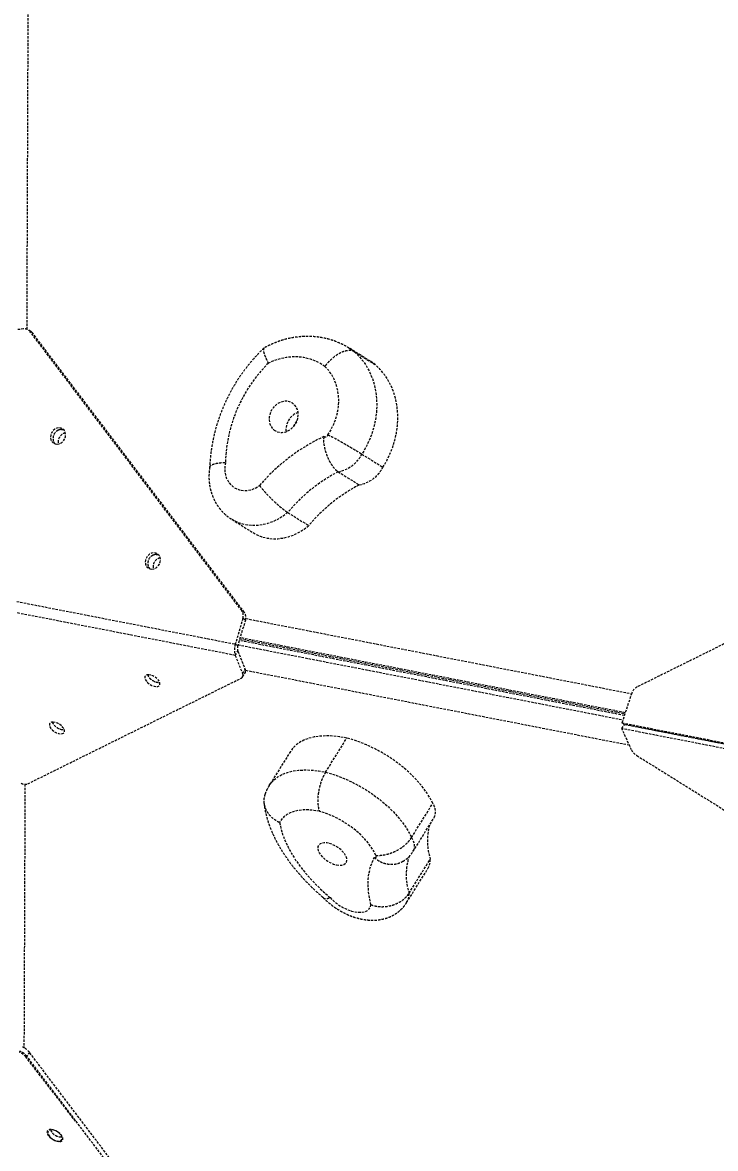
# Model space of a CAD drawing. Header units: millimetres. Extents: x -4077 to 3684, y -3420 to 2611.
# Drawn here: x -508 to -141, y -70 to 527 of the extents above; entities that cross this region are included whole.
import ezdxf

# ---------------------------------------------------------------- set-up
doc = ezdxf.new("R2010")
doc.units = ezdxf.units.MM
doc.linetypes.add('HIDDEN', pattern=[1.905, 1.27, -0.635])
for name, color, linetype in [('DIKOM_ОБЪЕКТ', 7, 'Continuous'), ('DIKOM_РАЗМЕР_ЗОНА', 7, 'Continuous'), ('DIKOM_РАЗМЕР_ОБЪЕКТА', 7, 'Continuous')]:
    doc.layers.add(name, color=color, linetype=linetype)
doc.styles.add('style1', font='arialbd.ttf', dxfattribs={"width": 0.8})
doc.dimstyles.new('1-50', dxfattribs={"dimtxt": 300, "dimasz": 200, "dimexe": 100, "dimexo": 0, "dimgap": 100, "dimtad": 1, "dimtxsty": 'style1', "dimcen": 200, "dimclrd": 7, "dimclre": 7, "dimclrt": 7, "dimadec": 1, "dimazin": 2, "dimtfac": 1, "dimtmove": 0, "dimatfit": 2, "dimfxl": 0, "dimlwd": 25, "dimlwe": 18, "dimarcsym": 0})

# ---------------------------------------------------------------- blocks, each defined once
blk = doc.blocks.new('*D0')
at = {"layer": 'Defpoints', "color": 0, "transparency": 16777216}
for p in [(223.24, 1107.53), (-2045.08, -653.43), (871.98, -653.43)]:
    blk.add_point(p, dxfattribs=at)
at = {"layer": 'DIKOM_РАЗМЕР_ОБЪЕКТА', "color": 7, "lineweight": 18, "transparency": 16777216}
for p, q in [((223.24, 1107.53), (-2145.08, 1107.53)), ((871.98, -653.43), (-2145.08, -653.43))]:
    blk.add_line(p, q, dxfattribs=at)
at = {"layer": 'DIKOM_РАЗМЕР_ОБЪЕКТА', "color": 7, "lineweight": 25, "transparency": 16777216}
blk.add_line((-2045.08, 907.53), (-2045.08, -453.43), dxfattribs=at)
at = {"layer": 'DIKOM_РАЗМЕР_ОБЪЕКТА', "color": 7, "transparency": 16777216}
for points in [[(-2078.42, 907.53), (-2011.75, 907.53), (-2045.08, 1107.53)], [(-2078.42, -453.43), (-2011.75, -453.43), (-2045.08, -653.43)]]:
    blk.add_solid(points, dxfattribs=at)
at = {"layer": 'DIKOM_РАЗМЕР_ОБЪЕКТА', "color": 7, "transparency": 16777216, "insert": (-2298.26, 227.05), "char_height": 300, "attachment_point": 5, "rotation": 90, "style": 'style1'}
blk.add_mtext('{\\fArial|b0|i0|c204|p34;1780}', dxfattribs=at)
blk = doc.blocks.new('*D1')
at = {"layer": 'Defpoints', "color": 0, "transparency": 16777216}
for p in [(1340.73, 88.5), (-1708.32, 11.5), (1340.73, -1149.05)]:
    blk.add_point(p, dxfattribs=at)
at = {"layer": 'DIKOM_РАЗМЕР_ОБЪЕКТА', "color": 7, "lineweight": 18, "transparency": 16777216}
for p, q in [((1340.73, 88.5), (1340.73, -1249.05)), ((-1708.32, 11.5), (-1708.32, -1249.05))]:
    blk.add_line(p, q, dxfattribs=at)
at = {"layer": 'DIKOM_РАЗМЕР_ОБЪЕКТА', "color": 7, "lineweight": 25, "transparency": 16777216}
blk.add_line((-1508.32, -1149.05), (1140.73, -1149.05), dxfattribs=at)
at = {"layer": 'DIKOM_РАЗМЕР_ОБЪЕКТА', "color": 7, "transparency": 16777216}
for points in [[(-1508.32, -1115.72), (-1508.32, -1182.39), (-1708.32, -1149.05)], [(1140.73, -1115.72), (1140.73, -1182.39), (1340.73, -1149.05)]]:
    blk.add_solid(points, dxfattribs=at)
at = {"layer": 'DIKOM_РАЗМЕР_ОБЪЕКТА', "color": 7, "transparency": 16777216, "insert": (-183.79, -895.78), "char_height": 300, "attachment_point": 5, "style": 'style1'}
blk.add_mtext('{\\fArial|b0|i0|c204|p34;3050}', dxfattribs=at)
blk = doc.blocks.new('*D2')
at = {"layer": 'Defpoints', "color": 0, "transparency": 16777216}
for p in [(3683.6, 50.11), (-3206.35, -308.67), (3683.6, -3320.17)]:
    blk.add_point(p, dxfattribs=at)
at = {"layer": 'DIKOM_РАЗМЕР_ЗОНА', "color": 7, "lineweight": 18, "transparency": 16777216}
for p, q in [((3683.6, 50.11), (3683.6, -3420.17)), ((-3206.35, -308.67), (-3206.35, -3420.17))]:
    blk.add_line(p, q, dxfattribs=at)
at = {"layer": 'DIKOM_РАЗМЕР_ЗОНА', "color": 7, "lineweight": 25, "transparency": 16777216}
blk.add_line((-3006.35, -3320.17), (3483.6, -3320.17), dxfattribs=at)
at = {"layer": 'DIKOM_РАЗМЕР_ЗОНА', "color": 7, "transparency": 16777216}
for points in [[(-3006.35, -3286.84), (-3006.35, -3353.5), (-3206.35, -3320.17)], [(3483.6, -3286.84), (3483.6, -3353.5), (3683.6, -3320.17)]]:
    blk.add_solid(points, dxfattribs=at)
at = {"layer": 'DIKOM_РАЗМЕР_ЗОНА', "color": 7, "transparency": 16777216, "insert": (474.26, -3067), "char_height": 300, "attachment_point": 5, "style": 'style1'}
blk.add_mtext('{\\fArial|b0|i0|c204|p34;6900}', dxfattribs=at)
blk = doc.blocks.new('*D3')
at = {"layer": 'Defpoints', "color": 0, "transparency": 16777216}
for p in [(-3626.93, 2611.22), (1348.49, 2611.22), (1348.49, -2791.94)]:
    blk.add_point(p, dxfattribs=at)
at = {"layer": 'DIKOM_РАЗМЕР_ЗОНА', "color": 7, "lineweight": 18, "transparency": 16777216}
for p, q in [((1348.49, 2611.22), (-3726.93, 2611.22)), ((1348.49, -2791.94), (-3726.93, -2791.94))]:
    blk.add_line(p, q, dxfattribs=at)
at = {"layer": 'DIKOM_РАЗМЕР_ЗОНА', "color": 7, "lineweight": 25, "transparency": 16777216}
blk.add_line((-3626.93, -2591.94), (-3626.93, 2411.22), dxfattribs=at)
at = {"layer": 'DIKOM_РАЗМЕР_ЗОНА', "color": 7, "transparency": 16777216}
for points in [[(-3660.26, 2411.22), (-3593.59, 2411.22), (-3626.93, 2611.22)], [(-3660.26, -2591.94), (-3593.59, -2591.94), (-3626.93, -2791.94)]]:
    blk.add_solid(points, dxfattribs=at)
at = {"layer": 'DIKOM_РАЗМЕР_ЗОНА', "color": 7, "transparency": 16777216, "insert": (-3880.1, 379.28), "char_height": 300, "attachment_point": 5, "rotation": 90, "style": 'style1'}
blk.add_mtext('{\\fArial|b0|i0|c204|p34;5400}', dxfattribs=at)

msp = doc.modelspace()

# ---------------------------------------------------------------- linework, layer by layer
at = {"layer": 'DIKOM_ОБЪЕКТ', "color": 7, "linetype": 'HIDDEN', "lineweight": 15}
for p, q in [((-504.747, 593.679), (-505.618, 364.012)), ((-507.23, 364.153), (-510.339, 363.798)), ((-503.418, 362.786), (-504.757, 363.62)), ((-391.727, 214.884), (-503.771, 362.718)), ((-502.433, 361.883), (-503.771, 362.718)), ((-390.388, 214.049), (-502.433, 361.883)), ((-334.735, 353.987), (-331.914, 352.042)), ((-323.562, 347.023), (-334.716, 353.975)), ((-331.914, 352.042), (-320.76, 345.09)), ((-320.76, 345.09), (-323.562, 347.023)), ((-328.053, 297.818), (-316.899, 290.866)), ((-340.634, 288.473), (-329.48, 281.52)), ((-396.876, 263.153), (-385.722, 256.2)), ((-367.341, 266.882), (-356.187, 259.929)), ((0.242, 264.825), (-182.306, 174.409)), ((-510.904, 219.713), (-395.123, 197.147)), ((-391.727, 214.884), (-390.388, 214.049)), ((-395.146, 191.147), (-510.915, 213.71)), ((-391.107, 210.715), (-395.123, 197.147)), ((-389.769, 209.881), (-393.784, 196.312)), ((-389.769, 209.881), (-391.107, 210.715)), ((-389.595, 210.677), (-185.221, 170.84)), ((-395.123, 197.147), (-393.784, 196.312)), ((-189.021, 159.28), (-392.978, 199.035)), ((-392.698, 199.982), (-188.712, 160.221)), ((-188.535, 160.759), (-392.538, 200.524)), ((-395.146, 191.147), (-393.796, 193.312)), ((-395.146, 191.147), (-391.218, 181.512)), ((-393.796, 193.312), (-389.868, 183.677)), ((-393.658, 196.739), (-189.772, 156.998)), ((-505.009, 123.088), (-391.862, 179.135)), ((-391.225, 179.695), (-389.875, 181.861)), ((-391.218, 181.512), (-389.868, 183.677)), ((-186.357, 143.479), (-389.697, 183.114)), ((-185.14, 171.085), (-190.296, 155.404)), ((-190.296, 155.404), (-74.691, 132.869)), ((-188.957, 154.569), (-190.296, 155.404)), ((-190.307, 152.308), (-188.958, 154.474)), ((-75.558, 129.941), (-190.307, 152.308)), ((-185.253, 141.011), (-190.307, 152.308)), ((-74.878, 132.237), (-188.958, 154.474)), ((-188.957, 154.569), (-74.851, 132.327)), ((-347.276, 129.266), (-336.027, 147.313)), ((-365.88, 140.251), (-377.129, 122.204)), ((-182.443, 138.068), (-83.998, 76.711)), ((-506.534, 122.841), (-507.064, -16.845)), ((-301.738, 94.65), (-290.489, 112.697)), ((-300.996, 87.133), (-289.747, 105.18)), ((-304.347, 60.119), (-293.098, 78.167)), ((-303.061, 65.122), (-291.812, 83.17)), ((-505.93, -21.472), (-506.08, -21.717)), ((-479.743, -55.761), (-506.08, -21.717)), ((-504.207, -19.185), (-505.557, -21.35)), ((-393.513, -169.188), (-505.557, -21.35)), ((-442.23, -100.961), (-504.207, -19.185)), ((-490.314, -63.3), (-489.97, -63.504))]:
    msp.add_line(p, q, dxfattribs=at)
at = {"layer": 'DIKOM_ОБЪЕКТ', "color": 7, "linetype": 'HIDDEN', "lineweight": 15, "flags": 128}
for points in [[(-347.714, 344.312), (-350.249, 345.955), (-352.962, 347.292), (-355.828, 348.309), (-358.816, 348.996), (-361.898, 349.347), (-365.041, 349.356), (-368.216, 349.026), (-371.39, 348.358), (-374.532, 347.359), (-377.61, 346.04)], [(-331.914, 352.042), (-329.511, 349.668), (-327.349, 347.038), (-325.447, 344.174), (-323.819, 341.098), (-322.479, 337.837), (-321.438, 334.415), (-320.704, 330.861), (-320.283, 327.204), (-320.178, 323.472), (-320.39, 319.696), (-320.918, 315.907), (-321.756, 312.135), (-322.9, 308.41), (-324.338, 304.763), (-326.061, 301.223), (-328.053, 297.818)], [(-346.038, 308.041), (-344.346, 310.801), (-342.928, 313.704), (-341.801, 316.713), (-340.979, 319.79), (-340.474, 322.898), (-340.29, 325.997), (-340.431, 329.049), (-340.895, 332.014), (-341.676, 334.856), (-342.763, 337.539), (-344.144, 340.03), (-345.801, 342.297), (-347.714, 344.312)], [(-316.899, 290.866), (-314.907, 294.27), (-313.184, 297.811), (-311.746, 301.458), (-310.602, 305.182), (-309.763, 308.955), (-309.236, 312.744), (-309.024, 316.52), (-309.128, 320.251), (-309.55, 323.909), (-310.284, 327.463), (-311.325, 330.884), (-312.665, 334.146), (-314.293, 337.221), (-316.195, 340.085), (-318.357, 342.715), (-320.76, 345.09)], [(-374.534, 310.593), (-373.253, 309.84), (-371.819, 309.405), (-370.289, 309.304), (-368.727, 309.543), (-367.197, 310.111), (-365.76, 310.984), (-364.476, 312.128), (-363.397, 313.495), (-362.568, 315.03), (-362.022, 316.669), (-361.782, 318.345), (-361.858, 319.991), (-362.246, 321.538), (-362.931, 322.923), (-363.885, 324.089), (-365.068, 324.989), (-366.432, 325.586), (-367.922, 325.855), (-369.476, 325.786), (-371.03, 325.381), (-372.522, 324.657), (-373.889, 323.643), (-375.077, 322.381), (-376.035, 320.922), (-376.726, 319.327), (-377.121, 317.661), (-377.204, 315.991), (-376.97, 314.387), (-376.431, 312.914), (-375.607, 311.631), (-374.534, 310.593)], [(-489.478, 303.126), (-488.332, 303.331), (-487.24, 303.87), (-486.29, 304.698), (-485.559, 305.75), (-485.107, 306.938), (-484.97, 308.168), (-485.159, 309.34), (-485.659, 310.358), (-486.429, 311.14), (-487.407, 311.623), (-488.514, 311.768), (-489.66, 311.563), (-490.752, 311.024), (-491.702, 310.195), (-492.433, 309.144), (-492.885, 307.956), (-493.022, 306.726), (-492.833, 305.554), (-492.334, 304.536), (-491.563, 303.754), (-490.585, 303.271), (-489.478, 303.126)], [(-487.175, 310.934), (-486.069, 310.789), (-485.997, 310.766)], [(-400.362, 293.39), (-400.712, 291.164), (-400.721, 288.96), (-400.388, 286.837), (-399.722, 284.854), (-398.741, 283.065), (-397.472, 281.519), (-395.949, 280.259), (-394.215, 279.318), (-392.318, 278.723), (-390.308, 278.49), (-388.241, 278.625), (-386.174, 279.125), (-384.162, 279.975), (-382.263, 281.153)], [(-367.341, 266.882), (-369.838, 264.966), (-372.48, 263.332), (-375.233, 261.998), (-378.064, 260.983), (-380.938, 260.298), (-383.819, 259.951), (-386.672, 259.948), (-389.461, 260.288), (-392.153, 260.966), (-394.713, 261.975), (-396.921, 263.181)], [(-385.722, 256.2), (-383.559, 255.023), (-380.999, 254.014), (-378.307, 253.335), (-375.517, 252.996), (-372.665, 252.999), (-369.784, 253.346), (-366.91, 254.031), (-364.079, 255.046), (-361.326, 256.379), (-358.684, 258.014), (-356.187, 259.929)], [(-439.262, 236.87), (-438.116, 237.075), (-437.024, 237.614), (-436.074, 238.442), (-435.343, 239.494), (-434.891, 240.682), (-434.754, 241.912), (-434.943, 243.084), (-435.443, 244.102), (-436.213, 244.884), (-437.191, 245.367), (-438.298, 245.512), (-439.444, 245.307), (-440.536, 244.768), (-441.486, 243.939), (-442.217, 242.888), (-442.669, 241.7), (-442.806, 240.47), (-442.617, 239.298), (-442.118, 238.28), (-441.347, 237.498), (-440.369, 237.015), (-439.262, 236.87)], [(-436.959, 244.677), (-435.852, 244.533), (-435.781, 244.51)], [(-440.982, 180.846), (-441.891, 180.759), (-442.567, 180.426), (-442.956, 179.875), (-443.026, 179.151), (-442.772, 178.312), (-442.214, 177.427), (-441.397, 176.566), (-440.387, 175.801), (-439.267, 175.191), (-438.127, 174.789), (-437.059, 174.624), (-436.151, 174.712), (-435.474, 175.045), (-435.086, 175.596), (-435.016, 176.32), (-435.27, 177.158), (-435.828, 178.044), (-436.645, 178.904), (-437.655, 179.67), (-438.775, 180.279), (-439.915, 180.682), (-440.982, 180.846)], [(-491.545, 155.8), (-492.454, 155.713), (-493.13, 155.38), (-493.519, 154.829), (-493.589, 154.105), (-493.334, 153.266), (-492.776, 152.381), (-491.959, 151.52), (-490.95, 150.755), (-489.83, 150.145), (-488.69, 149.743), (-487.622, 149.578), (-486.713, 149.666), (-486.037, 149.999), (-485.648, 150.55), (-485.578, 151.274), (-485.833, 152.112), (-486.391, 152.998), (-487.208, 153.858), (-488.217, 154.624), (-489.337, 155.233), (-490.477, 155.636), (-491.545, 155.8)], [(-336.027, 147.313), (-339.828, 147.981), (-343.495, 148.375), (-346.999, 148.491), (-350.311, 148.328), (-353.406, 147.888), (-356.258, 147.174), (-358.845, 146.192), (-361.147, 144.95), (-363.145, 143.457), (-364.822, 141.726), (-365.88, 140.251)], [(-290.489, 112.697), (-291.877, 115.397), (-293.551, 118.123), (-295.496, 120.851), (-297.698, 123.561), (-300.137, 126.23), (-302.794, 128.837), (-305.649, 131.361), (-308.677, 133.781), (-311.854, 136.078), (-315.156, 138.234), (-318.554, 140.23), (-322.022, 142.051), (-325.532, 143.682), (-329.055, 145.111), (-332.563, 146.324), (-336.027, 147.313)], [(-377.127, 122.206), (-376.071, 123.678), (-374.393, 125.409), (-372.396, 126.902), (-370.094, 128.144), (-367.507, 129.126), (-364.655, 129.84), (-361.56, 130.28), (-358.248, 130.443), (-354.744, 130.327), (-351.077, 129.934), (-347.276, 129.266)], [(-347.276, 129.266), (-343.812, 128.277), (-340.304, 127.063), (-336.781, 125.635), (-333.271, 124.004), (-329.803, 122.182), (-326.405, 120.186), (-323.103, 118.031), (-319.926, 115.734), (-316.897, 113.313), (-314.043, 110.79), (-311.386, 108.183), (-308.947, 105.513), (-306.745, 102.804), (-304.8, 100.075), (-303.126, 97.35), (-301.738, 94.65)], [(-350.581, 108.494), (-353.553, 108.973), (-356.399, 109.209), (-359.091, 109.2), (-361.602, 108.946), (-363.908, 108.45), (-365.985, 107.715), (-367.812, 106.75), (-369.371, 105.565), (-370.647, 104.17), (-371.626, 102.581)], [(-320.717, 85.125), (-321.792, 87.332), (-323.161, 89.568), (-324.805, 91.805), (-326.705, 94.015), (-328.837, 96.17), (-331.174, 98.244), (-333.686, 100.21), (-336.342, 102.043), (-339.11, 103.721), (-341.953, 105.223), (-344.837, 106.529), (-347.725, 107.624), (-350.581, 108.494)], [(-371.626, 102.581), (-370.988, 99.433), (-370.031, 96.194), (-368.76, 92.881), (-367.183, 89.513), (-365.307, 86.105), (-363.142, 82.678), (-360.701, 79.25), (-357.996, 75.838), (-355.042, 72.462), (-351.854, 69.139), (-348.451, 65.887), (-344.849, 62.723)], [(-341.493, 80.081), (-340.054, 79.89), (-338.765, 79.943), (-337.679, 80.237), (-336.84, 80.762), (-336.282, 81.494), (-336.03, 82.405), (-336.092, 83.457), (-336.466, 84.607), (-337.137, 85.808), (-338.078, 87.011), (-339.249, 88.166), (-340.604, 89.226), (-342.086, 90.148), (-343.635, 90.894), (-345.188, 91.433), (-346.68, 91.744), (-348.051, 91.814), (-349.245, 91.639), (-350.212, 91.228), (-350.914, 90.596), (-351.321, 89.77), (-351.417, 88.783), (-351.198, 87.676), (-350.673, 86.495), (-349.863, 85.287), (-348.801, 84.102), (-347.531, 82.989), (-346.106, 81.993), (-344.582, 81.155), (-343.023, 80.509), (-341.493, 80.081)], [(-301.738, 94.65), (-301.029, 93.218), (-300.548, 91.829), (-300.302, 90.504), (-300.295, 89.267), (-300.528, 88.136), (-300.997, 87.131), (-300.997, 87.13)], [(-323.235, 58.972), (-324.028, 62.516), (-324.53, 65.968), (-324.741, 69.314), (-324.658, 72.544), (-324.284, 75.646), (-323.618, 78.609), (-322.664, 81.423), (-321.424, 84.078)], [(-321.424, 84.078), (-321.116, 84.019), (-320.845, 84.025), (-320.629, 84.096), (-320.483, 84.227), (-320.417, 84.409), (-320.436, 84.63), (-320.538, 84.874), (-320.717, 85.125)], [(-344.849, 62.723), (-343.315, 61.183), (-341.573, 59.736), (-339.67, 58.424), (-337.66, 57.282), (-335.595, 56.341), (-333.534, 55.627), (-331.533, 55.16), (-329.646, 54.952), (-327.925, 55.01), (-326.418, 55.331), (-325.165, 55.906), (-324.2, 56.721), (-323.551, 57.752), (-323.235, 58.972)], [(-491.289, -65.687), (-490.141, -66.123), (-489.05, -66.326), (-488.103, -66.279), (-487.378, -65.987), (-486.934, -65.472), (-486.805, -64.777), (-487.004, -63.958), (-487.513, -63.081), (-488.291, -62.218), (-489.276, -61.437), (-490.388, -60.803), (-491.535, -60.367), (-492.627, -60.165), (-493.573, -60.211), (-494.298, -60.504), (-494.743, -61.018), (-494.871, -61.713), (-494.673, -62.532), (-494.164, -63.409), (-493.385, -64.273), (-492.4, -65.053), (-491.289, -65.687)], [(-492.365, -60.345), (-493.274, -60.433), (-493.95, -60.765), (-494.339, -61.316), (-494.409, -62.04), (-494.155, -62.879), (-493.597, -63.764), (-492.78, -64.625), (-491.77, -65.391), (-490.65, -66), (-489.51, -66.403), (-488.443, -66.567), (-487.534, -66.479), (-486.858, -66.147), (-486.469, -65.596), (-486.398, -64.872), (-486.653, -64.033), (-487.211, -63.148), (-488.028, -62.287), (-489.037, -61.521), (-489.536, -61.223)], [(-490.231, -60.88), (-491.297, -60.509), (-492.365, -60.345)]]:
    msp.add_lwpolyline(points, dxfattribs=at)
at = {"layer": 'DIKOM_ОБЪЕКТ', "color": 7, "linetype": 'HIDDEN', "lineweight": 15}
for centre, radius, start, end in [((-506.739, 360.451), 3.735, 37.374289, 97.556153), ((-505.366, 359.67), 3.675, 37.037301, 57.992486), ((-322.967, 291.187), 77.426, 134.889721, 178.36946), ((-358.628, 310.813), 9.651, 109.481264, 186.648839), ((-487.014, 306.197), 4.678, 113.713621, 218.195002), ((-486.934, 306.21), 4.73, 92.927854, 218.083235), ((-487.123, 307.119), 3.8, 72.359405, 117.798238), ((-359.467, 311.335), 4.894, 128.438123, 167.691979), ((-484.6, 304.551), 4.304, 146.541138, 197.896476), ((-484.481, 304.748), 4.3, 97.867989, 149.603667), ((-304.437, 214.542), 102.44, 115.246974, 139.439176), ((-347.339, 308.251), 1.318, 233.133422, 350.858347), ((-343.737, 305.792), 17.595, 280.15908, 333.052226), ((-300.413, 211.408), 86.929, 117.560527, 140.346031), ((-332.583, 298.84), 17.595, 280.15908, 333.052226), ((-289.259, 204.455), 86.929, 117.560527, 140.346031), ((-436.793, 239.943), 4.677, 113.706004, 218.294537), ((-436.718, 239.954), 4.73, 92.928264, 218.082825), ((-434.378, 238.296), 4.304, 146.540667, 197.896947), ((-436.901, 240.863), 3.802, 72.546376, 117.792463), ((-434.259, 238.493), 4.301, 97.959309, 149.600235), ((-395.561, 212.184), 4.69, 341.749548, 35.1495), ((-394.223, 211.349), 4.69, 341.749214, 35.149517), ((-385.958, 194.112), 9.655, 161.677812, 197.887199), ((-389.201, 194.795), 4.828, 161.679845, 197.885166), ((-435.324, 183.667), 6.856, 204.513107, 271.616995), ((-436.014, 183.168), 6.023, 202.913111, 241.126681), ((-392.69, 180.635), 1.713, 298.884084, 30.782592), ((-391.614, 182.776), 1.965, 332.252272, 27.315699), ((-435.468, 182.827), 6.023, 235.002619, 273.218329), ((-179.705, 169.321), 5.714, 117.079814, 162.018184), ((-485.886, 158.621), 6.856, 204.513998, 271.616105), ((-486.577, 158.122), 6.023, 202.913064, 241.126886), ((-486.031, 157.782), 6.023, 235.00518, 273.215181), ((-178.79, 144.369), 7.283, 207.453302, 239.900327), ((-506.501, 127.53), 4.685, 243.029615, 288.569475), ((-296.547, 108.304), 7.484, 335.324602, 35.944879), ((-262.057, 92.908), 31.309, 164.749938, 198.122725), ((-274.058, 74.752), 30.56, 160.713588, 198.367374), ((-300.809, 82.816), 9.004, 328.91509, 2.253149), ((-312.06, 64.768), 9.005, 328.951879, 2.251106), ((-511.116, -24.69), 8.834, 38.550164, 68.056601), ((-512.918, -27.273), 8.811, 39.091524, 67.595202), ((-512.467, -26.857), 8.835, 38.551798, 68.054967), ((-487.406, -58.026), 6.023, 202.902996, 241.126094), ((-487.188, -57.883), 6.27, 203.283691, 244.505155), ((-487.296, -58.086), 6.053, 239.446975, 273.384884)]:
    msp.add_arc(centre, radius, start, end, dxfattribs=at)
for points, knots in [([(-334.757, 353.953), (-335.274, 354.284), (-336.798, 355.258), (-339.504, 356.579), (-342.834, 357.923), (-346.285, 358.959), (-349.824, 359.701), (-353.434, 360.14), (-357.094, 360.273), (-360.783, 360.1), (-364.478, 359.621), (-368.157, 358.837), (-371.8, 357.753), (-375.379, 356.37), (-378.008, 355.132), (-379.433, 354.351), (-379.721, 354.193)], [0, 0, 0, 0, 0.0397173, 0.1170971, 0.1944349, 0.2718165, 0.3493224, 0.4270268, 0.5049886, 0.5832586, 0.6618634, 0.7408195, 0.820124, 0.899762, 0.9797055, 1, 1, 1, 1]), ([(-379.882, 354.071), (-380.395, 353.578), (-382.136, 351.909), (-384.962, 348.9), (-388.283, 344.989), (-391.387, 340.889), (-394.268, 336.622), (-396.914, 332.203), (-399.314, 327.648), (-401.458, 322.975), (-403.339, 318.201), (-404.949, 313.345), (-406.28, 308.426), (-407.33, 303.461), (-408.079, 298.472), (-408.505, 294.246), (-408.58, 291.696), (-408.606, 290.807)], [0, 0, 0, 0, 0.0299713, 0.1015529, 0.1731576, 0.2447921, 0.3164513, 0.3881311, 0.4598263, 0.5315328, 0.6032455, 0.6749585, 0.7466656, 0.8183585, 0.8900264, 0.9616567, 1, 1, 1, 1]), ([(-379.863, 354.051), (-379.965, 353.937), (-380.194, 353.683), (-380.245, 352.886), (-380.071, 351.769), (-379.632, 350.349), (-378.869, 348.486), (-378.112, 346.968), (-377.615, 346.051), (-377.61, 346.04)], [0, 0, 0, 0, 0.1283693, 0.2866178, 0.4493816, 0.6091548, 0.7734491, 0.9974115, 1, 1, 1, 1]), ([(-331.914, 352.042), (-332.309, 352.241), (-333.111, 352.646), (-334.599, 352.808), (-336.265, 352.634), (-338.054, 352.104), (-339.943, 351.229), (-341.846, 350.049), (-343.744, 348.576), (-345.727, 346.71), (-347.023, 345.211), (-347.698, 344.333), (-347.714, 344.312)], [0, 0, 0, 0, 0.1057722, 0.2146149, 0.3203869, 0.4292273, 0.5350203, 0.6438799, 0.7497297, 0.8586422, 0.9966433, 1, 1, 1, 1]), ([(-348.13, 307.196), (-348.132, 307.188), (-348.286, 306.567), (-348.386, 305.274), (-348.25, 303.162), (-347.824, 300.839), (-347.128, 298.423), (-346.239, 296.115), (-345.226, 294.018), (-344.11, 292.138), (-342.955, 290.568), (-341.773, 289.285), (-341.017, 288.746), (-340.634, 288.473)], [0, 0, 0, 0, 0.0010785, 0.0812563, 0.1643764, 0.2682248, 0.3751122, 0.4780727, 0.5839581, 0.6864878, 0.7919613, 0.894491, 1, 1, 1, 1]), ([(-346.038, 308.041), (-346.027, 308.037), (-345.134, 307.676), (-343.547, 306.851), (-341.156, 305.548), (-338.965, 304.305), (-336.765, 303.035), (-334.658, 301.801), (-332.661, 300.616), (-330.871, 299.543), (-329.279, 298.577), (-328.465, 298.074), (-328.053, 297.818)], [0, 0, 0, 0, 0.0016801, 0.1432319, 0.2488639, 0.3575581, 0.4631181, 0.5717357, 0.6772711, 0.7858684, 0.8914032, 1, 1, 1, 1]), ([(-408.611, 290.95), (-408.539, 291.158), (-408.393, 291.576), (-407.646, 292.132), (-406.537, 292.611), (-405.043, 292.993), (-403.045, 293.286), (-401.378, 293.379), (-400.376, 293.39), (-400.362, 293.39)], [0, 0, 0, 0, 0.1539132, 0.3098469, 0.470285, 0.6266238, 0.7874572, 0.9968221, 1, 1, 1, 1]), ([(-408.619, 290.952), (-408.62, 290.947), (-408.832, 289.941), (-409.03, 287.898), (-409.109, 284.851), (-408.842, 281.827), (-408.265, 278.873), (-407.378, 276.024), (-406.195, 273.316), (-404.731, 270.781), (-403.011, 268.446), (-401.052, 266.346), (-399.025, 264.572), (-397.573, 263.631), (-396.918, 263.206)], [0, 0, 0, 0, 0.0004993, 0.0949373, 0.189404, 0.2835924, 0.3773544, 0.4705555, 0.563096, 0.6549127, 0.7459949, 0.8363778, 0.9261374, 1, 1, 1, 1]), ([(-382.263, 281.153), (-382.254, 281.142), (-381.654, 280.355), (-380.5, 278.939), (-378.665, 276.883), (-376.921, 275.055), (-375.117, 273.275), (-373.341, 271.619), (-371.609, 270.099), (-370.01, 268.786), (-368.541, 267.668), (-367.745, 267.146), (-367.341, 266.882)], [0, 0, 0, 0, 0.0020441, 0.1451476, 0.2509369, 0.3597583, 0.4650838, 0.5734339, 0.6785526, 0.7867053, 0.8918284, 1, 1, 1, 1]), ([(-347.276, 129.266), (-347.641, 128.639), (-348.381, 127.368), (-349.332, 125.169), (-350.141, 122.803), (-350.763, 120.355), (-351.194, 117.858), (-351.413, 115.423), (-351.419, 113.077), (-351.19, 110.715), (-350.841, 109.247), (-350.587, 108.511), (-350.581, 108.494)], [0, 0, 0, 0, 0.1057742, 0.2146145, 0.3203888, 0.4292291, 0.5350206, 0.6438818, 0.7497297, 0.8586437, 0.9966445, 1, 1, 1, 1]), ([(-377.095, 122.189), (-377.415, 121.678), (-378.23, 120.378), (-378.933, 118.799), (-379.317, 117.751), (-379.382, 117.575)], [0, 0, 0, 0, 0.3504445, 0.8906671, 1, 1, 1, 1]), ([(-379.374, 117.572), (-379.571, 116.941), (-379.973, 115.656), (-380.063, 113.609), (-379.766, 111.543), (-379.043, 109.509), (-377.934, 107.598), (-376.446, 105.829), (-374.41, 104.078), (-372.692, 103.07), (-371.638, 102.586), (-371.626, 102.581)], [0, 0, 0, 0, 0.1133633, 0.2306787, 0.3513737, 0.4691366, 0.5902525, 0.7091507, 0.8314121, 0.9980747, 1, 1, 1, 1]), ([(-379.929, 112.894), (-379.865, 112.35), (-379.654, 110.57), (-379.054, 107.535), (-378.046, 103.776), (-376.727, 99.973), (-375.109, 96.137), (-373.199, 92.292), (-371.012, 88.459), (-368.563, 84.658), (-365.869, 80.908), (-362.947, 77.222), (-359.812, 73.611), (-356.48, 70.086), (-352.958, 66.659), (-350.24, 64.189), (-348.691, 62.874), (-348.413, 62.638)], [0, 0, 0, 0, 0.0308487, 0.1009663, 0.1720799, 0.2445162, 0.317968, 0.392096, 0.4665815, 0.5411325, 0.6155566, 0.689761, 0.7637076, 0.8373882, 0.9108185, 0.9840275, 1, 1, 1, 1]), ([(-320.717, 85.125), (-320.707, 85.125), (-319.835, 85.1), (-318.148, 85.109), (-315.596, 85.493), (-313.242, 86.116), (-310.886, 87.022), (-308.638, 88.172), (-306.52, 89.557), (-304.639, 91.116), (-302.984, 92.829), (-302.157, 94.037), (-301.738, 94.65)], [0, 0, 0, 0, 0.0016814, 0.1432307, 0.2488639, 0.3575565, 0.4631178, 0.5717336, 0.6772707, 0.7858679, 0.8914022, 1, 1, 1, 1]), ([(-321.424, 84.078), (-321.419, 84.072), (-321.029, 83.63), (-320.072, 82.812), (-318.332, 81.754), (-316.256, 80.916), (-313.958, 80.428), (-311.639, 80.342), (-309.434, 80.672), (-307.626, 81.233), (-306.68, 81.81), (-306.334, 82.021)], [0, 0, 0, 0, 0.0014505, 0.109003, 0.2205091, 0.3598191, 0.5032049, 0.6413229, 0.7833648, 0.9209065, 1, 1, 1, 1]), ([(-306.32, 81.998), (-305.873, 82.264), (-304.828, 82.886), (-303.322, 84.191), (-301.97, 85.637), (-301.297, 86.719), (-301.032, 87.145)], [0, 0, 0, 0, 0.20890845, 0.48813098, 0.79864931, 1, 1, 1, 1]), ([(-348.518, 62.739), (-348.438, 62.652), (-347.686, 61.837), (-346.124, 60.397), (-343.786, 58.487), (-341.297, 56.76), (-338.688, 55.214), (-335.969, 53.861), (-333.147, 52.716), (-330.229, 51.798), (-327.221, 51.136), (-324.277, 50.786), (-321.469, 50.741), (-318.865, 50.967), (-316.386, 51.454), (-314.046, 52.192), (-311.852, 53.17), (-309.82, 54.381), (-307.896, 55.856), (-306.161, 57.614), (-304.962, 59.081), (-304.459, 59.977), (-304.365, 60.145)], [0, 0, 0, 0, 0.006878, 0.065011, 0.1225893, 0.1799022, 0.237227, 0.2948963, 0.3532367, 0.4126652, 0.4735156, 0.5358234, 0.5907634, 0.6438188, 0.6949788, 0.7445435, 0.7928827, 0.8403315, 0.887169, 0.9384335, 0.988514, 1, 1, 1, 1]), ([(-348.409, 62.642), (-348.401, 62.631), (-348.246, 62.407), (-347.663, 62.248), (-346.556, 62.198), (-345.51, 62.478), (-344.859, 62.72), (-344.849, 62.723)], [0, 0, 0, 0, 0.0161427, 0.3065171, 0.6052326, 0.994092, 1, 1, 1, 1]), ([(-323.235, 58.972), (-323.221, 58.967), (-322.202, 58.593), (-320.334, 58.119), (-317.551, 57.889), (-315.029, 58.028), (-312.528, 58.509), (-310.163, 59.303), (-307.953, 60.401), (-306.008, 61.752), (-304.312, 63.331), (-303.482, 64.519), (-303.061, 65.122)], [0, 0, 0, 0, 0.0020409, 0.145146, 0.2509365, 0.3597569, 0.4650848, 0.5734335, 0.6785541, 0.7867086, 0.8918296, 1, 1, 1, 1])]:
    msp.add_open_spline(points, degree=3, knots=knots, dxfattribs=at)

# ---------------------------------------------------------------- dimensions: what is measured, and where the dimension line sits
at = {"layer": 'DIKOM_РАЗМЕР_ЗОНА'}
dim = msp.add_linear_dim(base=(-3626.927, 2611.221), p1=(1348.49, -2791.939), p2=(1348.49, 2611.221), angle=90, text='{\\fArial|b0|i0|c204|p34;5400}', dimstyle='1-50', dxfattribs=at)
dim.commit()
dim.dimension.update_dxf_attribs({"geometry": '*D3', "text_midpoint": (-3626.927, 379.285), "dimtype": 160})
dim = msp.add_linear_dim(base=(3683.596, -3320.169), p1=(-3206.352, -308.669), p2=(3683.596, 50.109), text='{\\fArial|b0|i0|c204|p34;6900}', dimstyle='1-50', dxfattribs=at)
dim.commit()
dim.dimension.update_dxf_attribs({"geometry": '*D2', "text_midpoint": (474.264, -3320.169), "dimtype": 160})
at = {"layer": 'DIKOM_РАЗМЕР_ОБЪЕКТА'}
dim = msp.add_linear_dim(base=(-2045.084, -653.434), p1=(223.238, 1107.531), p2=(871.98, -653.434), angle=90, text='{\\fArial|b0|i0|c204|p34;1780}', dimstyle='1-50', dxfattribs=at)
dim.commit()
dim.dimension.update_dxf_attribs({"geometry": '*D0', "text_midpoint": (-2045.084, 227.048), "dimtype": 160})
dim = msp.add_linear_dim(base=(1340.735, -1149.052), p1=(-1708.316, 11.502), p2=(1340.735, 88.5), text='{\\fArial|b0|i0|c204|p34;3050}', dimstyle='1-50', dxfattribs=at)
dim.commit()
dim.dimension.update_dxf_attribs({"geometry": '*D1', "text_midpoint": (-183.791, -1149.052), "dimtype": 160})

doc.saveas('drawing.dxf')
